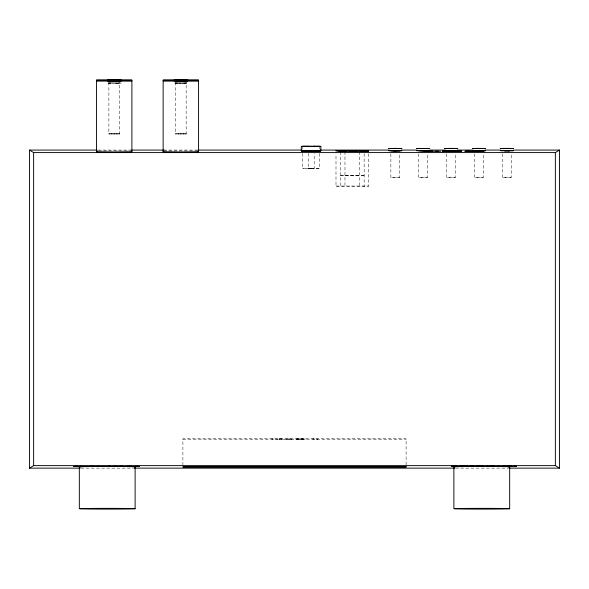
<?xml version="1.0" encoding="UTF-8"?>
<svg xmlns="http://www.w3.org/2000/svg" width="589" height="589" viewBox="0 0 589 589"><rect width="100%" height="100%" fill="white"/><g stroke="black" fill="none" stroke-linecap="round" stroke-linejoin="round"><path stroke-width="0.44" stroke-dasharray="2.94 2.21" d="M108.877 82.35L108.877 134.005L119.486 134.005L119.486 82.35M175.551 82.35L175.551 134.005L186.168 134.005L186.168 82.35M302.702 153.449L302.702 168.506L312.111 168.542L314.18 168.506L314.18 153.449M308.599 153.449L308.599 168.506L314.18 168.506M319.444 153.449L319.444 168.506L302.702 168.506M390.853 153.876L390.853 177.267L399.71 177.267L399.71 153.876M418.75 153.876L418.75 177.267L427.607 177.267L427.607 153.876M446.653 153.876L446.653 177.267L455.511 177.267L455.511 153.876M474.55 153.876L474.55 177.267L483.407 177.267L483.407 153.876M502.454 153.876L502.454 177.267L511.311 177.267L511.311 153.876M163.749 150.931L197.97 150.931M297.268 439.063L302.643 439.063M110.43 83.02L108.877 83.071L111.527 83.13M117.933 83.123L119.486 83.071L117.933 83.02M177.105 83.02L175.551 83.071L177.105 83.123M184.615 83.123L186.168 83.071L184.615 83.02M98.834 150.872L131.288 150.931M364.142 175.677L340.427 175.677M111.527 83.005L107.205 83.071L114.178 83.145M178.209 83.005L173.888 83.071L178.209 83.13M183.51 83.13L187.832 83.071L183.51 83.005M110.688 82.99L112.808 82.997M115.554 83.137L121.157 83.071L116.828 83.005M117.667 83.152L112.374 83.159M177.37 82.99L179.483 82.997M182.229 83.137L184.35 83.152M298.822 439.004L294.758 439.077L299.992 439.114M300.662 439.114L304.469 439.114L300.007 439.144M112.374 82.983L115.981 82.983M179.056 82.983L182.664 82.983M182.664 83.159L179.056 83.159M289.471 439.004L284.06 439.144L292.821 439.144L289.221 439.041M97.553 150.077L130.684 150.077M163.816 150.077L196.947 150.077M340.427 175.434L364.142 175.434M344.97 175.632L359.423 175.632M335.995 186.028L368.567 186.028M305.131 439.077L297.158 439.085L298.932 439.114M182.899 439.269L406.101 439.269M80.987 468.137L133.445 468.137M455.555 468.137L508.012 468.137M180.86 83.145L177.37 83.152M311.073 168.388L319.444 168.506M300.986 439.004L305.036 439.063M182.229 82.997L184.35 82.99M115.554 82.997L117.667 82.99M310.668 168.542L308.599 168.506M186.168 134.005L175.551 134.005M119.486 134.005L108.877 134.005M511.311 177.267L502.454 177.267M483.407 177.267L474.55 177.267M455.511 177.267L446.653 177.267M427.607 177.267L418.75 177.267M399.71 177.267L390.853 177.267M406.101 464.795L406.101 438.702L182.899 438.702L182.899 464.795M368.567 153.751L368.567 186.455L335.995 186.455L335.995 153.751M364.142 153.655L364.142 186.33M359.423 151.771L359.423 186.396M344.97 151.645L344.97 186.396M340.427 151.815L340.427 186.33M319.444 147.243L319.444 149.017M302.702 147.243L302.702 149.017M277.942 439.144L271.691 438.96L274.231 439.107M109.053 133.261L119.486 133.283L109.053 133.261M175.736 133.261L186.168 133.283L175.736 133.261M279.105 438.967L282.153 438.974L279.105 438.967M314.143 438.96L312.671 438.996L317.942 439.144L314.143 438.96M281.807 439.011L279.326 439.144L281.807 439.011"/><path stroke-width="0.88" d="M96.633 150.077L29.45 150.077L29.45 468.137L33.632 465.627L555.368 465.627L559.55 468.137L559.55 150.077L513.534 150.077M29.45 150.077L33.632 152.588L555.368 152.588L559.55 150.077M123.292 466.385L121.945 466.378L124.78 466.459M466.245 466.422C462.851 466.436 470.832 466.245 466.355 466.304L467.769 466.333L466.679 466.444M310.756 146.227L320.828 146.359L320.828 150.784L301.31 150.791L301.31 146.367L308.901 146.249M320.828 146.359L311.073 146.477M301.31 150.791L320.828 150.784M96.463 80.133L131.892 80.133L131.892 151.719L114.178 151.955L96.463 151.719L96.463 80.133L131.892 80.133M163.146 80.133L198.574 80.133L198.574 151.719L180.86 151.955L163.146 151.719L163.146 80.133L198.574 80.133M97.067 150.931L96.463 150.99L97.067 151.056M96.463 151.719L97.067 151.653M163.749 150.931L163.146 150.99L163.749 151.056M163.146 151.719L163.749 151.653M197.97 151.056L198.574 150.99L197.97 150.931M343.527 151.174L341.694 151.196L342.121 151.204M315.365 150.968C306.427 151.049 326.424 151.034 315.954 150.961M453.81 150.762C460.267 150.909 445.431 150.629 450.673 150.909M395.565 150.902L396.11 150.872M318.34 151.049L315.918 151.056M303.821 146.3L302.702 146.359L305.154 146.44M81.827 466.444L80.126 466.422L84.514 466.444L82.232 466.436M74.111 466.385L77.792 466.436L73.588 466.444L77.682 466.385L74.347 466.378M90.014 466.407L94.336 466.444L92.046 466.436M475.971 466.341L477.311 466.4M490.534 466.363L493.759 466.363M507.718 466.363L510.95 466.363M319.731 151.27L320.615 151.248L317.449 151.159L318.958 151.248M508.049 150.902L509.522 150.865L504.243 150.718L506.768 150.865M425.759 150.828L422.711 150.755M113.449 466.378L114.384 466.378L111.549 466.459M312.597 151.204C306.479 151.314 320.121 151.226 312.656 151.255L315.078 151.174L309.519 151.182M138.989 466.378L133.438 466.459M477.105 466.378L479.66 466.392L475.448 466.407L479.549 466.348L477.841 466.348M312.376 151.182L309.586 151.24L312.671 151.27M479.844 150.791L475.19 150.887L479.387 150.946M303.946 146.271L311.073 146.249M455.319 466.392L456.026 466.378L454.612 466.333M462.689 466.392L464.817 466.304L462.689 466.355M393.069 148.428L390.853 148.48L393.069 148.531M425.398 148.531L427.607 148.48L424.33 148.421M448.87 148.428L446.653 148.48L448.87 148.531M453.294 148.531L455.511 148.48L453.294 148.428M476.766 148.428L474.55 148.48L476.766 148.531M481.198 148.531L483.407 148.48L481.198 148.428M504.67 148.428L502.454 148.48L504.67 148.531M480.3 150.909L483.974 150.88L477.716 150.887L484.335 150.769L475.08 150.791M476.214 466.341L477.193 466.333M315.998 151.034L314.636 150.998M449.186 150.858L447.287 150.894L448.987 150.939M99.828 466.436L101.735 466.392L97.141 466.414L98.996 466.37M130.184 466.436L132.091 466.392L125.994 466.414L132.024 466.444L129.352 466.37M316.227 151.056L313.539 151.02L314.563 151.071M353.643 151.218L354.32 151.204L351.545 151.108L357.449 151.101L349.115 151.101L353.15 151.248M450.32 150.755L446.595 150.813L448.096 150.85M455.047 466.4L457.454 466.333L455.047 466.355M313.238 146.47L319.444 146.359L316.992 146.278M394.137 148.421L388.637 148.48L394.137 148.538M396.426 148.538L399.71 148.48L397.494 148.428M424.33 148.538L429.823 148.48L416.541 148.48L422.033 148.538M449.937 148.421L444.437 148.48L452.801 148.568M452.227 148.538L457.727 148.48L452.227 148.421M477.834 148.421L472.334 148.48L477.834 148.538M505.737 148.421L500.238 148.48L505.737 148.538M508.027 148.538L511.311 148.48L509.095 148.428M312.111 150.828L314.18 150.791L312.111 150.755M363.192 151.093L359.246 151.248L368.294 151.248L363.818 151.093M83.388 466.451L78.69 466.414L84.912 466.414L80.126 466.422M93.209 466.451L88.564 466.407L91.648 466.444M451.373 150.872L449.856 150.894L450.239 150.909M452.035 150.946L455.275 150.894L451.233 150.909M98.606 466.392L95.639 466.414L99.791 466.459M128.962 466.392L127.496 466.414L129.33 466.459M454.067 466.348L452.801 466.378L454.082 466.4M454.634 466.414L455.091 466.414M461.437 466.348L460.164 466.378L461.445 466.4M462.004 466.414L463.396 466.378L461.982 466.333M492.573 466.4L494.856 466.4L490.468 466.378L495.246 466.378L489.084 466.385L492.095 466.333M509.757 466.4L512.04 466.4L506.216 466.378L509.367 466.414M393.562 148.391L397.001 148.391M423.182 148.421L418.75 148.48L420.966 148.531M449.363 148.391L452.801 148.391M477.259 148.391L480.698 148.391M424.897 148.568L421.459 148.568M477.259 148.568L485.623 148.48L480.131 148.421M505.163 148.391L508.601 148.391M478.982 148.575L480.698 148.568M311.39 150.755L308.599 150.791L311.39 150.828M451.299 150.755L444.437 150.696L452.168 150.872L449.363 150.784M395.587 150.747L400.13 150.799L393.511 150.813L395.661 150.872M451.078 150.784L457.727 150.696L451.078 150.607M342.879 151.064L338.255 151.115L342.658 151.211M121.732 466.392L118.647 466.414L122.07 466.392L121.474 466.459M454.399 466.348L451.314 466.378L454.737 466.348M461.769 466.348L458.684 466.378L462.107 466.348M454.141 466.414L454.737 466.4M461.511 466.414L462.107 466.4M131.605 150.077L163.816 150.077M197.867 150.077L301.863 150.077M320.269 150.077L389.292 150.077M401.256 150.077L416.902 150.077M429.786 150.077L445.431 150.077M457.395 150.077L473.041 150.077M485.005 150.077L500.65 150.077M419.029 150.828L428.542 150.828L420.222 150.755M310.889 150.968L312.472 150.968L304.749 150.968L310.234 150.99M391.206 150.939L401.926 150.696L388.637 150.696L395.278 150.784M304.447 151.159L308.754 151.27L301.561 151.27L303.129 151.27M487.258 466.304L488.318 466.304L483.657 466.436L484.718 466.436M102.486 466.392L105.622 466.392M137.119 466.378L139.291 466.459L134.925 466.341M29.45 468.137L80.067 468.137M134.366 468.137L454.634 468.137M508.933 468.137L559.55 468.137M311.39 146.492L306.464 146.477M506.879 148.421L513.527 148.48L505.163 148.568M393.562 148.568L401.926 148.48L396.426 148.421M449.363 148.568L451.078 148.575M342.261 151.137L343.549 151.145M458.529 151.24L456.313 151.226L461.791 151.093L453.847 151.226L459.089 151.277M341.848 151.24L343.424 151.211M452.227 150.755L453.066 150.755M129.794 466.392L130.162 466.392M92.841 466.378L89.948 466.422L94.733 466.414L93.379 466.378M313.289 146.234L315.675 146.241M450.327 150.836L450.857 150.836M315.689 151.012L315.108 151.012L315.579 151.056M308.901 146.47L301.31 146.367M427.518 151.24L429.675 151.233L424.397 151.137L432.797 151.13L424.632 151.248L427.018 151.24M316.337 150.983L317.154 150.998M353.363 151.137L356.824 151.204L349.284 151.218L351.662 151.204M344.97 150.968L340.427 150.659L364.142 150.659L344.97 150.725M341.399 151.137L340.759 151.115L346.619 151.064M113.427 466.436L113.029 466.341M197.97 151.653L198.574 151.719M131.288 151.653L131.892 151.719M555.368 152.588L555.368 465.627M509.676 466.886L509.676 508.727A27.897 0.383 0 0 1 467.828 509.058A27.897 0.383 0 0 1 467.828 508.403A27.897 0.383 0 0 1 509.676 508.727M453.876 466.886L453.876 508.727M440.771 151.277L433.386 151.24M438.4 151.24L435.823 151.24M135.124 466.886L135.124 508.727A27.897 0.383 0 0 1 93.268 509.058A27.897 0.383 0 0 1 93.268 508.403A27.897 0.383 0 0 1 135.124 508.727M87.43 466.341L85.942 466.459M79.324 466.886L79.324 508.727M33.632 152.588L33.632 465.627M80.273 466.981A27.897 0.383 0 0 1 107.22 466.503A27.897 0.383 0 0 1 134.174 466.981M454.826 466.981A27.897 0.383 0 0 1 481.78 466.503A27.897 0.383 0 0 1 508.727 466.981M442.464 151.145L451.454 151.277L442.464 151.145M472.938 466.378L469.219 466.37L474.425 466.333L472.938 466.378M498.007 466.37L496.453 466.414L501.71 466.414L498.007 466.37M514.823 466.363L513.291 466.414L516.472 466.333L514.823 466.363M116.202 466.414L114.921 466.436L116.202 466.414M117.69 466.414L114.259 466.392L117.69 466.414M97.067 80.796L96.463 80.855L131.892 80.855L97.067 80.796M107.441 80.111L121.157 80.133L107.441 80.111M107.441 80.833L121.157 80.855L107.441 80.833M163.749 80.796L163.146 80.855L198.574 80.855L163.749 80.796M174.123 80.111L187.832 80.133L174.123 80.111M174.123 80.833L187.832 80.855L174.123 80.833M416.762 150.674L429.823 150.696L416.762 150.674M472.562 150.674L485.623 150.696L472.562 150.674M500.466 150.674L513.527 150.696L500.466 150.674M120.244 466.407L121.408 466.436L120.244 466.407M478.253 466.392L477.605 466.4L478.253 466.392M109.495 466.341L105.902 466.473L110.563 466.341L109.495 466.341M368.567 150.6L335.995 150.6L335.995 151.027L368.567 151.027L368.567 150.6M467.276 151.093L464.831 151.277L475.529 151.277L467.276 151.093M480.926 151.093L478.401 151.277L480.926 151.093M483.378 466.333L480.249 466.333L483.378 466.355M505.701 466.333L502.564 466.333L505.701 466.355M512.437 466.378L507.659 466.378L512.437 466.378M406.101 466.598L182.899 466.598L182.899 467.165L406.101 467.165L406.101 466.598"/></g></svg>
